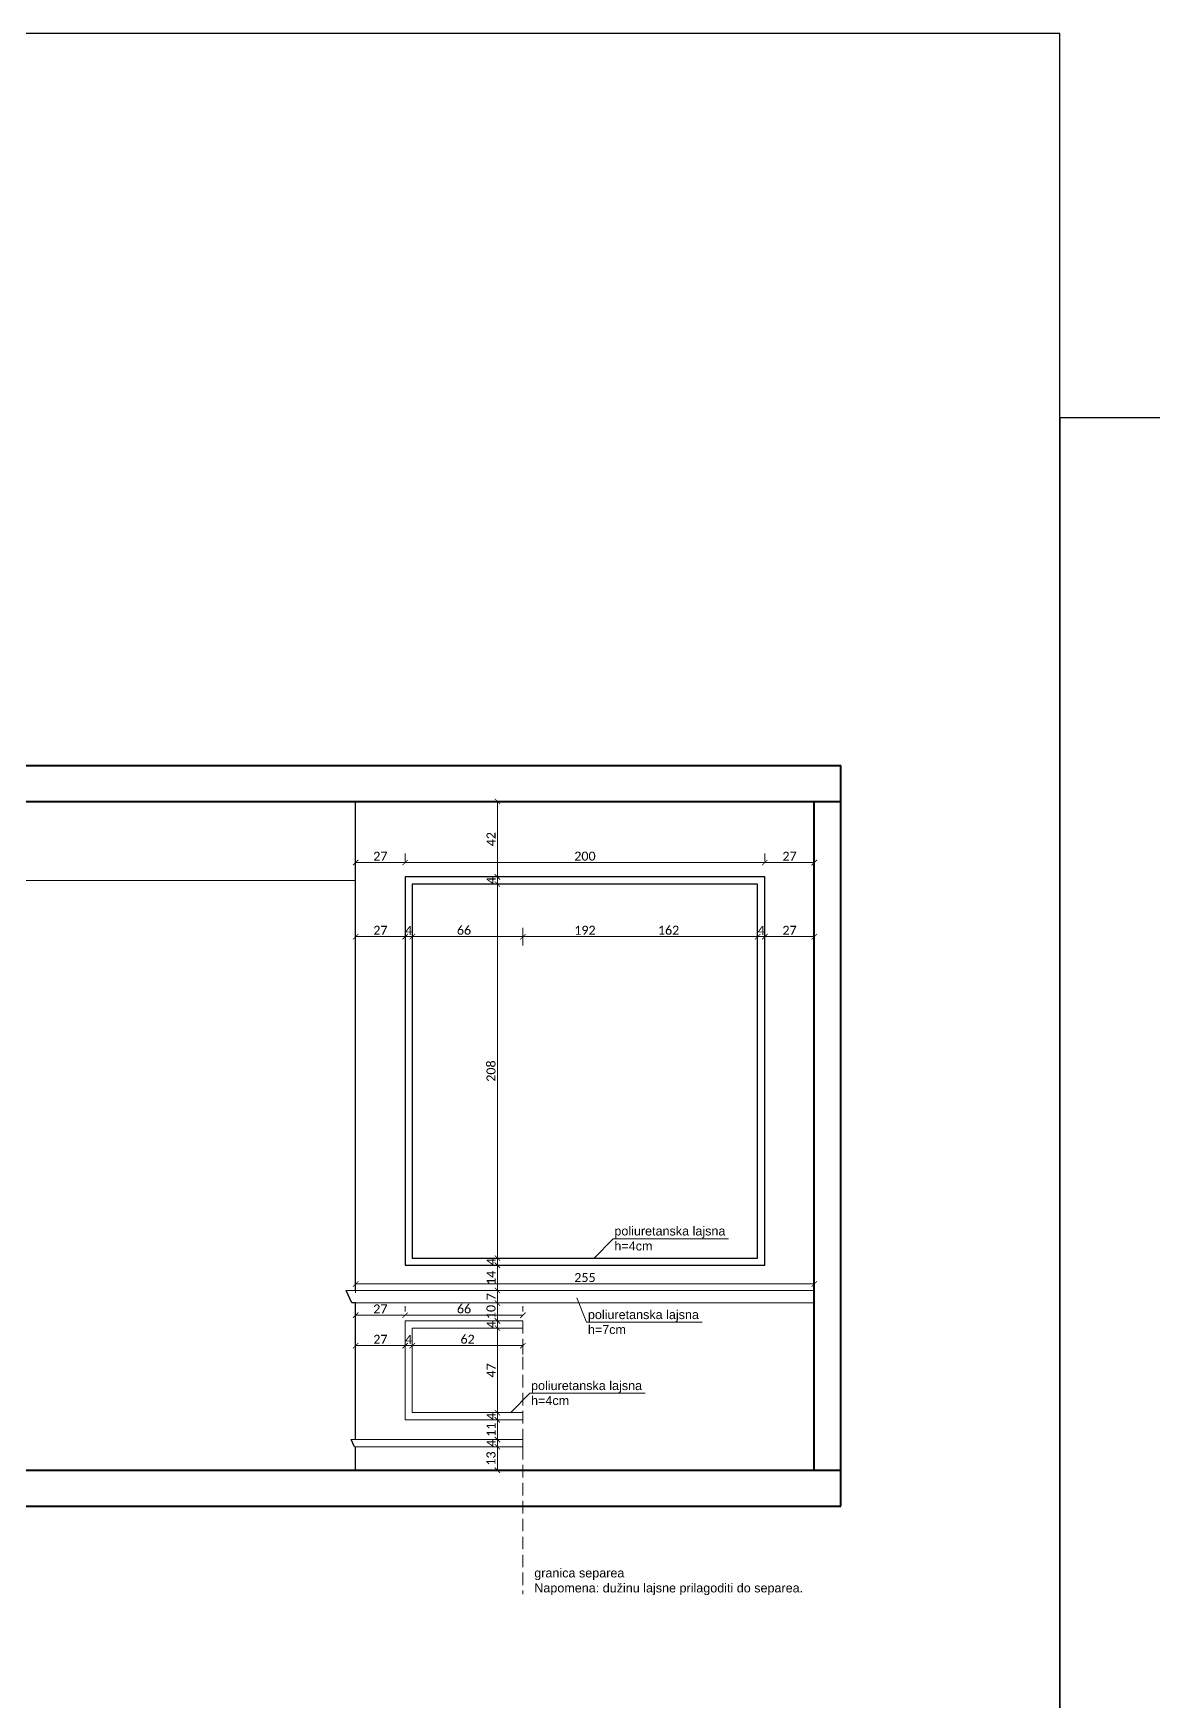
# Model space of a CAD drawing. Header units: centimetres. Extents: x -26724 to 60145, y -23645 to 6771.
# Drawn here: x 6476 to 7098, y 258 to 1186 of the extents above; entities that cross this region are included whole.
import ezdxf

# ---------------------------------------------------------------- set-up
doc = ezdxf.new("R2010")
doc.units = ezdxf.units.CM
doc.linetypes.add('737', pattern=[10, 7, -3])
for name, color, linetype, lineweight in [('2.IZGLED', 7, 'Continuous', 13), ('4.KOTE', 88, 'Continuous', 15), ('zid', 7, 'Continuous', 40)]:
    doc.layers.add(name, color=color, linetype=linetype, lineweight=lineweight)
doc.layers.add('3.IZGLED 2', color=7, linetype='Continuous', lineweight=9, true_color=0x4a4a4a)
doc.layers.add('IZGLED 2', color=253, linetype='Continuous', lineweight=9, true_color=0x828282)
doc.layers.add('tekst @ 50', color=7, linetype='Continuous')
doc.styles.add('Notes', font='arial.ttf', dxfattribs={"height": 3})
doc.styles.get("Standard").update_dxf_attribs({"font": 'calibri.ttf'})
doc.dimstyles.new('ja 1 30 izgledi zidova', dxfattribs={"dimtxt": 5, "dimasz": 3, "dimexe": 5, "dimexo": 5, "dimgap": 1, "dimtad": 1, "dimdec": 0, "dimtxsty": 'Standard', "dimblk": 'ARCHTICK', "dimcen": 2.5, "dimclrd": 256, "dimclrt": 7, "dimadec": 0, "dimazin": 0, "dimtfac": 1, "dimtdec": 0, "dimtix": 1, "dimtmove": 1, "dimatfit": 3, "dimldrblk": 'ARCHTICK', "dimfxl": 5, "dimfxlon": 1, "dimlwd": 0, "dimlwe": 9, "dimarcsym": 0})

# ---------------------------------------------------------------- blocks, each defined once
blk = doc.blocks.new('_ArchTick')
at = {"color": 0, "linetype": 'ByBlock', "const_width": 0.15}
blk.add_lwpolyline([(-0.5, -0.5), (0.5, 0.5)], dxfattribs=at)
blk = doc.blocks.new('*D1181')
at = {"layer": '4.KOTE', "color": 0, "lineweight": 9, "transparency": 16777216}
for p, q in [((6731.63, 399.29), (6739.08, 399.29)), ((6731.64, 386.29), (6739.08, 386.29))]:
    blk.add_line(p, q, dxfattribs=at)
at = {"layer": '4.KOTE', "lineweight": 0, "transparency": 16777216}
blk.add_line((6734.08, 386.29), (6734.08, 399.29), dxfattribs=at)
at = {"layer": 'Defpoints', "color": 0, "transparency": 16777216}
for p in [(6724.02, 399.29, -13.46), (6734.08, 399.29), (6724.02, 386.29, -13.5)]:
    blk.add_point(p, dxfattribs=at)
at = {"layer": '4.KOTE', "lineweight": 0, "transparency": 16777216, "xscale": 3, "yscale": 3, "zscale": 3}
for p, rotation in [((6734.08, 399.29), 90), ((6734.08, 386.29), 270)]:
    blk.add_blockref('_ArchTick', p, dxfattribs=dict(at, rotation=rotation))
at = {"layer": '4.KOTE', "color": 7, "transparency": 16777216, "insert": (6730.52, 392.79), "char_height": 5, "attachment_point": 5, "rotation": 90}
blk.add_mtext('13', dxfattribs=at)
blk = doc.blocks.new('*D1182')
at = {"layer": '4.KOTE', "color": 0, "lineweight": 9, "transparency": 16777216}
for p, q in [((6734.88, 403.29), (6729.08, 403.29)), ((6731.63, 399.29), (6739.08, 399.29))]:
    blk.add_line(p, q, dxfattribs=at)
at = {"layer": '4.KOTE', "lineweight": 0, "transparency": 16777216}
for p, q in [((6734.08, 403.29), (6734.08, 406.29)), ((6734.08, 399.29), (6734.08, 403.29)), ((6734.08, 399.29), (6734.08, 396.29))]:
    blk.add_line(p, q, dxfattribs=at)
at = {"layer": 'Defpoints', "color": 0, "transparency": 16777216}
for p in [(6724.02, 399.29, -13.46), (6734.08, 403.29), (6748.26, 403.29, -26.96)]:
    blk.add_point(p, dxfattribs=at)
at = {"layer": '4.KOTE', "lineweight": 0, "transparency": 16777216, "xscale": 3, "yscale": 3, "zscale": 3}
for p, rotation in [((6734.08, 403.29), 270), ((6734.08, 399.29), 90)]:
    blk.add_blockref('_ArchTick', p, dxfattribs=dict(at, rotation=rotation))
at = {"layer": '4.KOTE', "color": 7, "transparency": 16777216, "insert": (6730.57, 401.29), "char_height": 5, "attachment_point": 5, "rotation": 90}
blk.add_mtext('4', dxfattribs=at)
blk = doc.blocks.new('*D1183')
at = {"layer": '4.KOTE', "color": 0, "lineweight": 9, "transparency": 16777216}
for p, q in [((6734.87, 414.29), (6729.08, 414.29)), ((6734.88, 403.29), (6729.08, 403.29))]:
    blk.add_line(p, q, dxfattribs=at)
at = {"layer": '4.KOTE', "lineweight": 0, "transparency": 16777216}
blk.add_line((6734.08, 403.29), (6734.08, 414.29), dxfattribs=at)
at = {"layer": 'Defpoints', "color": 0, "transparency": 16777216}
for p in [(6734.08, 414.29), (6748.26, 414.29, -27), (6748.26, 403.29, -26.96)]:
    blk.add_point(p, dxfattribs=at)
at = {"layer": '4.KOTE', "lineweight": 0, "transparency": 16777216, "xscale": 3, "yscale": 3, "zscale": 3}
for p, rotation in [((6734.08, 414.29), 90), ((6734.08, 403.29), 270)]:
    blk.add_blockref('_ArchTick', p, dxfattribs=dict(at, rotation=rotation))
at = {"layer": '4.KOTE', "color": 7, "transparency": 16777216, "insert": (6730.58, 408.79), "char_height": 5, "attachment_point": 5, "rotation": 90}
blk.add_mtext('11', dxfattribs=at)
blk = doc.blocks.new('*D1184')
at = {"layer": '4.KOTE', "color": 0, "lineweight": 9, "transparency": 16777216}
for p, q in [((6734.87, 418.29), (6729.08, 418.29)), ((6734.87, 414.29), (6729.08, 414.29))]:
    blk.add_line(p, q, dxfattribs=at)
at = {"layer": '4.KOTE', "lineweight": 0, "transparency": 16777216}
for p, q in [((6734.08, 418.29), (6734.08, 421.29)), ((6734.08, 414.29), (6734.08, 418.29)), ((6734.08, 414.29), (6734.08, 411.29))]:
    blk.add_line(p, q, dxfattribs=at)
at = {"layer": 'Defpoints', "color": 0, "transparency": 16777216}
for p in [(6734.08, 418.29), (6748.26, 418.29, -27), (6748.26, 414.29, -27)]:
    blk.add_point(p, dxfattribs=at)
at = {"layer": '4.KOTE', "lineweight": 0, "transparency": 16777216, "xscale": 3, "yscale": 3, "zscale": 3}
for p, rotation in [((6734.08, 418.29), 270), ((6734.08, 414.29), 90)]:
    blk.add_blockref('_ArchTick', p, dxfattribs=dict(at, rotation=rotation))
at = {"layer": '4.KOTE', "color": 7, "transparency": 16777216, "insert": (6730.57, 416.29), "char_height": 5, "attachment_point": 5, "rotation": 90}
blk.add_mtext('4', dxfattribs=at)
blk = doc.blocks.new('*D1185')
at = {"layer": '4.KOTE', "color": 0, "lineweight": 9, "transparency": 16777216}
for p, q in [((6733.19, 465.29), (6729.08, 465.29)), ((6734.87, 418.29), (6729.08, 418.29))]:
    blk.add_line(p, q, dxfattribs=at)
at = {"layer": '4.KOTE', "lineweight": 0, "transparency": 16777216}
blk.add_line((6734.08, 418.29), (6734.08, 465.29), dxfattribs=at)
at = {"layer": 'Defpoints', "color": 0, "transparency": 16777216}
for p in [(6734.08, 465.29), (6741.25, 465.29, -27), (6748.26, 418.29, -27)]:
    blk.add_point(p, dxfattribs=at)
at = {"layer": '4.KOTE', "lineweight": 0, "transparency": 16777216, "xscale": 3, "yscale": 3, "zscale": 3}
for p, rotation in [((6734.08, 465.29), 90), ((6734.08, 418.29), 270)]:
    blk.add_blockref('_ArchTick', p, dxfattribs=dict(at, rotation=rotation))
at = {"layer": '4.KOTE', "color": 7, "transparency": 16777216, "insert": (6730.57, 441.79), "char_height": 5, "attachment_point": 5, "rotation": 90}
blk.add_mtext('47', dxfattribs=at)
blk = doc.blocks.new('*D1186')
at = {"layer": '4.KOTE', "color": 0, "lineweight": 9, "transparency": 16777216}
for p, q in [((6733.31, 469.29), (6729.08, 469.29)), ((6733.19, 465.29), (6729.08, 465.29))]:
    blk.add_line(p, q, dxfattribs=at)
at = {"layer": '4.KOTE', "lineweight": 0, "transparency": 16777216}
for p, q in [((6734.08, 469.29), (6734.08, 472.29)), ((6734.08, 465.29), (6734.08, 469.29)), ((6734.08, 465.29), (6734.08, 462.29))]:
    blk.add_line(p, q, dxfattribs=at)
at = {"layer": 'Defpoints', "color": 0, "transparency": 16777216}
for p in [(6734.08, 469.29), (6741.25, 465.29, -27), (6741.66, 469.29, -27)]:
    blk.add_point(p, dxfattribs=at)
at = {"layer": '4.KOTE', "lineweight": 0, "transparency": 16777216, "xscale": 3, "yscale": 3, "zscale": 3}
for p, rotation in [((6734.08, 469.29), 270), ((6734.08, 465.29), 90)]:
    blk.add_blockref('_ArchTick', p, dxfattribs=dict(at, rotation=rotation))
at = {"layer": '4.KOTE', "color": 7, "transparency": 16777216, "insert": (6730.57, 467.29), "char_height": 5, "attachment_point": 5, "rotation": 90}
blk.add_mtext('4', dxfattribs=at)
blk = doc.blocks.new('*D1187')
at = {"layer": '4.KOTE', "color": 0, "lineweight": 9, "transparency": 16777216}
for p, q in [((6738.75, 479.29), (6729.08, 479.29)), ((6733.31, 469.29), (6729.08, 469.29))]:
    blk.add_line(p, q, dxfattribs=at)
at = {"layer": '4.KOTE', "lineweight": 0, "transparency": 16777216}
blk.add_line((6734.08, 469.29), (6734.08, 479.29), dxfattribs=at)
at = {"layer": 'Defpoints', "color": 0, "transparency": 16777216}
for p in [(6734.08, 479.29), (6744.53, 479.29, -4.08), (6741.66, 469.29, -27)]:
    blk.add_point(p, dxfattribs=at)
at = {"layer": '4.KOTE', "lineweight": 0, "transparency": 16777216, "xscale": 3, "yscale": 3, "zscale": 3}
for p, rotation in [((6734.08, 479.29), 90), ((6734.08, 469.29), 270)]:
    blk.add_blockref('_ArchTick', p, dxfattribs=dict(at, rotation=rotation))
at = {"layer": '4.KOTE', "color": 7, "transparency": 16777216, "insert": (6730.52, 474.29), "char_height": 5, "attachment_point": 5, "rotation": 90}
blk.add_mtext('10', dxfattribs=at)
blk = doc.blocks.new('*D1188')
at = {"layer": '4.KOTE', "color": 0, "lineweight": 9, "transparency": 16777216}
for p, q in [((6738.75, 486.29), (6729.08, 486.29)), ((6738.75, 479.29), (6729.08, 479.29))]:
    blk.add_line(p, q, dxfattribs=at)
at = {"layer": '4.KOTE', "lineweight": 0, "transparency": 16777216}
blk.add_line((6734.08, 479.29), (6734.08, 486.29), dxfattribs=at)
at = {"layer": 'Defpoints', "color": 0, "transparency": 16777216}
for p in [(6734.08, 486.29), (6744.53, 486.29, -4.08), (6744.53, 479.29, -4.08)]:
    blk.add_point(p, dxfattribs=at)
at = {"layer": '4.KOTE', "lineweight": 0, "transparency": 16777216, "xscale": 3, "yscale": 3, "zscale": 3}
for p, rotation in [((6734.08, 486.29), 90), ((6734.08, 479.29), 270)]:
    blk.add_blockref('_ArchTick', p, dxfattribs=dict(at, rotation=rotation))
at = {"layer": '4.KOTE', "color": 7, "transparency": 16777216, "insert": (6730.57, 482.79), "char_height": 5, "attachment_point": 5, "rotation": 90}
blk.add_mtext('7', dxfattribs=at)
blk = doc.blocks.new('*D1189')
at = {"layer": '4.KOTE', "color": 0, "lineweight": 9, "transparency": 16777216}
for p, q in [((6734.61, 500.29), (6729.08, 500.29)), ((6738.75, 486.29), (6729.08, 486.29))]:
    blk.add_line(p, q, dxfattribs=at)
at = {"layer": '4.KOTE', "lineweight": 0, "transparency": 16777216}
blk.add_line((6734.08, 486.29), (6734.08, 500.29), dxfattribs=at)
at = {"layer": 'Defpoints', "color": 0, "transparency": 16777216}
for p in [(6734.08, 500.29), (6747, 500.29, -27), (6744.53, 486.29, -4.08)]:
    blk.add_point(p, dxfattribs=at)
at = {"layer": '4.KOTE', "lineweight": 0, "transparency": 16777216, "xscale": 3, "yscale": 3, "zscale": 3}
for p, rotation in [((6734.08, 500.29), 90), ((6734.08, 486.29), 270)]:
    blk.add_blockref('_ArchTick', p, dxfattribs=dict(at, rotation=rotation))
at = {"layer": '4.KOTE', "color": 7, "transparency": 16777216, "insert": (6730.57, 493.29), "char_height": 5, "attachment_point": 5, "rotation": 90}
blk.add_mtext('14', dxfattribs=at)
blk = doc.blocks.new('*D1190')
at = {"layer": '4.KOTE', "color": 0, "lineweight": 9, "transparency": 16777216}
for p, q in [((6734.79, 504.29), (6729.08, 504.29)), ((6734.61, 500.29), (6729.08, 500.29))]:
    blk.add_line(p, q, dxfattribs=at)
at = {"layer": '4.KOTE', "lineweight": 0, "transparency": 16777216}
for p, q in [((6734.08, 504.29), (6734.08, 507.29)), ((6734.08, 500.29), (6734.08, 504.29)), ((6734.08, 500.29), (6734.08, 497.29))]:
    blk.add_line(p, q, dxfattribs=at)
at = {"layer": 'Defpoints', "color": 0, "transparency": 16777216}
for p in [(6734.08, 504.29), (6747.82, 504.29, -27), (6747, 500.29, -27)]:
    blk.add_point(p, dxfattribs=at)
at = {"layer": '4.KOTE', "lineweight": 0, "transparency": 16777216, "xscale": 3, "yscale": 3, "zscale": 3}
for p, rotation in [((6734.08, 504.29), 270), ((6734.08, 500.29), 90)]:
    blk.add_blockref('_ArchTick', p, dxfattribs=dict(at, rotation=rotation))
at = {"layer": '4.KOTE', "color": 7, "transparency": 16777216, "insert": (6730.57, 502.29), "char_height": 5, "attachment_point": 5, "rotation": 90}
blk.add_mtext('4', dxfattribs=at)
blk = doc.blocks.new('*D1191')
at = {"layer": '4.KOTE', "color": 0, "lineweight": 9, "transparency": 16777216}
for p, q in [((6732.56, 712.29), (6729.08, 712.29)), ((6734.79, 504.29), (6729.08, 504.29))]:
    blk.add_line(p, q, dxfattribs=at)
at = {"layer": '4.KOTE', "lineweight": 0, "transparency": 16777216}
blk.add_line((6734.08, 504.29), (6734.08, 712.29), dxfattribs=at)
at = {"layer": 'Defpoints', "color": 0, "transparency": 16777216}
for p in [(6734.08, 712.29), (6739.09, 712.29, -27), (6747.82, 504.29, -27)]:
    blk.add_point(p, dxfattribs=at)
at = {"layer": '4.KOTE', "lineweight": 0, "transparency": 16777216, "xscale": 3, "yscale": 3, "zscale": 3}
for p, rotation in [((6734.08, 712.29), 90), ((6734.08, 504.29), 270)]:
    blk.add_blockref('_ArchTick', p, dxfattribs=dict(at, rotation=rotation))
at = {"layer": '4.KOTE', "color": 7, "transparency": 16777216, "insert": (6730.52, 608.29), "char_height": 5, "attachment_point": 5, "rotation": 90}
blk.add_mtext('208', dxfattribs=at)
blk = doc.blocks.new('*D1192')
at = {"layer": '4.KOTE', "color": 0, "lineweight": 9, "transparency": 16777216}
for p, q in [((6733.28, 716.29), (6729.08, 716.29)), ((6732.56, 712.29), (6729.08, 712.29))]:
    blk.add_line(p, q, dxfattribs=at)
at = {"layer": '4.KOTE', "lineweight": 0, "transparency": 16777216}
for p, q in [((6734.08, 716.29), (6734.08, 719.29)), ((6734.08, 712.29), (6734.08, 716.29)), ((6734.08, 712.29), (6734.08, 709.29))]:
    blk.add_line(p, q, dxfattribs=at)
at = {"layer": 'Defpoints', "color": 0, "transparency": 16777216}
for p in [(6734.08, 716.29), (6741.57, 716.29, -27), (6739.09, 712.29, -27)]:
    blk.add_point(p, dxfattribs=at)
at = {"layer": '4.KOTE', "lineweight": 0, "transparency": 16777216, "xscale": 3, "yscale": 3, "zscale": 3}
for p, rotation in [((6734.08, 716.29), 270), ((6734.08, 712.29), 90)]:
    blk.add_blockref('_ArchTick', p, dxfattribs=dict(at, rotation=rotation))
at = {"layer": '4.KOTE', "color": 7, "transparency": 16777216, "insert": (6730.57, 714.29), "char_height": 5, "attachment_point": 5, "rotation": 90}
blk.add_mtext('4', dxfattribs=at)
blk = doc.blocks.new('*D1193')
at = {"layer": '4.KOTE', "color": 0, "lineweight": 9, "transparency": 16777216}
for p, q in [((6736.1, 758.29), (6729.08, 758.29)), ((6733.28, 716.29), (6729.08, 716.29))]:
    blk.add_line(p, q, dxfattribs=at)
at = {"layer": '4.KOTE', "lineweight": 0, "transparency": 16777216}
blk.add_line((6734.08, 716.29), (6734.08, 758.29), dxfattribs=at)
at = {"layer": 'Defpoints', "color": 0, "transparency": 16777216}
for p in [(6734.08, 758.29), (6742.39, 758.29, -13.5), (6741.57, 716.29, -27)]:
    blk.add_point(p, dxfattribs=at)
at = {"layer": '4.KOTE', "lineweight": 0, "transparency": 16777216, "xscale": 3, "yscale": 3, "zscale": 3}
for p, rotation in [((6734.08, 758.29), 90), ((6734.08, 716.29), 270)]:
    blk.add_blockref('_ArchTick', p, dxfattribs=dict(at, rotation=rotation))
at = {"layer": '4.KOTE', "color": 7, "transparency": 16777216, "insert": (6730.55, 737.29), "char_height": 5, "attachment_point": 5, "rotation": 90}
blk.add_mtext('42', dxfattribs=at)
blk = doc.blocks.new('*D1194')
at = {"layer": '4.KOTE', "color": 0, "lineweight": 9, "transparency": 16777216}
for p, q in [((6655.26, 688.06), (6655.26, 678.06)), ((6682.76, 685.33), (6682.76, 678.06))]:
    blk.add_line(p, q, dxfattribs=at)
at = {"layer": '4.KOTE', "lineweight": 0, "transparency": 16777216}
blk.add_line((6655.26, 683.06), (6682.76, 683.06), dxfattribs=at)
at = {"layer": 'Defpoints', "color": 0, "transparency": 16777216}
for p in [(6655.26, 714.29), (6682.76, 706.61, -27), (6682.76, 683.06)]:
    blk.add_point(p, dxfattribs=at)
at = {"layer": '4.KOTE', "lineweight": 0, "transparency": 16777216, "xscale": 3, "yscale": 3, "zscale": 3, "rotation": 180}
blk.add_blockref('_ArchTick', (6655.26, 683.06), dxfattribs=at)
at = {"layer": '4.KOTE', "lineweight": 0, "transparency": 16777216, "xscale": 3, "yscale": 3, "zscale": 3}
blk.add_blockref('_ArchTick', (6682.76, 683.06), dxfattribs=at)
at = {"layer": '4.KOTE', "color": 7, "transparency": 16777216, "insert": (6669.01, 686.6), "char_height": 5, "attachment_point": 5}
blk.add_mtext('27', dxfattribs=at)
blk = doc.blocks.new('*D1195')
at = {"layer": '4.KOTE', "lineweight": 0, "transparency": 16777216}
for p, q in [((6682.76, 683.06), (6679.76, 683.06)), ((6682.76, 683.06), (6686.76, 683.06)), ((6686.76, 683.06), (6689.76, 683.06))]:
    blk.add_line(p, q, dxfattribs=at)
at = {"layer": '4.KOTE', "color": 0, "lineweight": 9, "transparency": 16777216}
for p, q in [((6682.76, 685.33), (6682.76, 678.06)), ((6686.76, 685.91), (6686.76, 678.06))]:
    blk.add_line(p, q, dxfattribs=at)
at = {"layer": 'Defpoints', "color": 0, "transparency": 16777216}
for p in [(6682.76, 706.61, -27), (6686.76, 712.29, -27), (6686.76, 683.06)]:
    blk.add_point(p, dxfattribs=at)
at = {"layer": '4.KOTE', "lineweight": 0, "transparency": 16777216, "xscale": 3, "yscale": 3, "zscale": 3}
blk.add_blockref('_ArchTick', (6682.76, 683.06), dxfattribs=at)
at = {"layer": '4.KOTE', "lineweight": 0, "transparency": 16777216, "xscale": 3, "yscale": 3, "zscale": 3, "rotation": 180}
blk.add_blockref('_ArchTick', (6686.76, 683.06), dxfattribs=at)
at = {"layer": '4.KOTE', "color": 7, "transparency": 16777216, "insert": (6684.76, 686.57), "char_height": 5, "attachment_point": 5}
blk.add_mtext('4', dxfattribs=at)
blk = doc.blocks.new('*D1196')
at = {"layer": '4.KOTE', "color": 0, "lineweight": 9, "transparency": 16777216}
for p, q in [((6686.76, 685.91), (6686.76, 678.06)), ((6878.76, 685.91), (6878.76, 678.06))]:
    blk.add_line(p, q, dxfattribs=at)
at = {"layer": '4.KOTE', "lineweight": 0, "transparency": 16777216}
blk.add_line((6686.76, 683.06), (6878.76, 683.06), dxfattribs=at)
at = {"layer": 'Defpoints', "color": 0, "transparency": 16777216}
for p in [(6686.76, 712.29, -27), (6878.76, 712.29, -27), (6878.76, 683.06)]:
    blk.add_point(p, dxfattribs=at)
at = {"layer": '4.KOTE', "lineweight": 0, "transparency": 16777216, "xscale": 3, "yscale": 3, "zscale": 3, "rotation": 180}
blk.add_blockref('_ArchTick', (6686.76, 683.06), dxfattribs=at)
at = {"layer": '4.KOTE', "lineweight": 0, "transparency": 16777216, "xscale": 3, "yscale": 3, "zscale": 3}
blk.add_blockref('_ArchTick', (6878.76, 683.06), dxfattribs=at)
at = {"layer": '4.KOTE', "color": 7, "transparency": 16777216, "insert": (6782.76, 686.62), "char_height": 5, "attachment_point": 5}
blk.add_mtext('192', dxfattribs=at)
blk = doc.blocks.new('*D1197')
at = {"layer": '4.KOTE', "lineweight": 0, "transparency": 16777216}
for p, q in [((6878.76, 683.06), (6875.76, 683.06)), ((6878.76, 683.06), (6882.76, 683.06)), ((6882.76, 683.06), (6885.76, 683.06))]:
    blk.add_line(p, q, dxfattribs=at)
at = {"layer": '4.KOTE', "color": 0, "lineweight": 9, "transparency": 16777216}
for p, q in [((6878.76, 685.91), (6878.76, 678.06)), ((6882.76, 686.23), (6882.76, 678.06))]:
    blk.add_line(p, q, dxfattribs=at)
at = {"layer": 'Defpoints', "color": 0, "transparency": 16777216}
for p in [(6882.76, 716.29, -27), (6878.76, 712.29, -27), (6882.76, 683.06)]:
    blk.add_point(p, dxfattribs=at)
at = {"layer": '4.KOTE', "lineweight": 0, "transparency": 16777216, "xscale": 3, "yscale": 3, "zscale": 3}
blk.add_blockref('_ArchTick', (6878.76, 683.06), dxfattribs=at)
at = {"layer": '4.KOTE', "lineweight": 0, "transparency": 16777216, "xscale": 3, "yscale": 3, "zscale": 3, "rotation": 180}
blk.add_blockref('_ArchTick', (6882.76, 683.06), dxfattribs=at)
at = {"layer": '4.KOTE', "color": 7, "transparency": 16777216, "insert": (6880.76, 686.57), "char_height": 5, "attachment_point": 5}
blk.add_mtext('4', dxfattribs=at)
blk = doc.blocks.new('*D1198')
at = {"layer": '4.KOTE', "color": 0, "lineweight": 9, "transparency": 16777216}
for p, q in [((6910.26, 687.44), (6910.26, 678.06)), ((6882.76, 686.23), (6882.76, 678.06))]:
    blk.add_line(p, q, dxfattribs=at)
at = {"layer": '4.KOTE', "lineweight": 0, "transparency": 16777216}
blk.add_line((6882.76, 683.06), (6910.26, 683.06), dxfattribs=at)
at = {"layer": 'Defpoints', "color": 0, "transparency": 16777216}
for p in [(6882.76, 716.29, -27), (6910.26, 714.46, 13.5), (6910.26, 683.06)]:
    blk.add_point(p, dxfattribs=at)
at = {"layer": '4.KOTE', "lineweight": 0, "transparency": 16777216, "xscale": 3, "yscale": 3, "zscale": 3, "rotation": 180}
blk.add_blockref('_ArchTick', (6882.76, 683.06), dxfattribs=at)
at = {"layer": '4.KOTE', "lineweight": 0, "transparency": 16777216, "xscale": 3, "yscale": 3, "zscale": 3}
blk.add_blockref('_ArchTick', (6910.26, 683.06), dxfattribs=at)
at = {"layer": '4.KOTE', "color": 7, "transparency": 16777216, "insert": (6896.51, 686.6), "char_height": 5, "attachment_point": 5}
blk.add_mtext('27', dxfattribs=at)
blk = doc.blocks.new('*D1199')
at = {"layer": '4.KOTE', "color": 0, "lineweight": 9, "transparency": 16777216}
for p, q in [((6748.26, 678.14), (6748.26, 688.06)), ((6910.26, 687.44), (6910.26, 678.06))]:
    blk.add_line(p, q, dxfattribs=at)
at = {"layer": '4.KOTE', "lineweight": 0, "transparency": 16777216}
blk.add_line((6910.26, 683.06), (6748.26, 683.06), dxfattribs=at)
at = {"layer": 'Defpoints', "color": 0, "transparency": 16777216}
for p in [(6910.26, 714.46, 13.5), (6748.26, 683.06), (6748.26, 469.29, -27)]:
    blk.add_point(p, dxfattribs=at)
at = {"layer": '4.KOTE', "lineweight": 0, "transparency": 16777216, "xscale": 3, "yscale": 3, "zscale": 3, "rotation": 180}
blk.add_blockref('_ArchTick', (6748.26, 683.06), dxfattribs=at)
at = {"layer": '4.KOTE', "lineweight": 0, "transparency": 16777216, "xscale": 3, "yscale": 3, "zscale": 3}
blk.add_blockref('_ArchTick', (6910.26, 683.06), dxfattribs=at)
at = {"layer": '4.KOTE', "color": 7, "transparency": 16777216, "insert": (6829.26, 686.62), "char_height": 5, "attachment_point": 5}
blk.add_mtext('162', dxfattribs=at)
blk = doc.blocks.new('*D1200')
at = {"layer": '4.KOTE', "color": 0, "lineweight": 9, "transparency": 16777216}
for p, q in [((6682.76, 678.14), (6682.76, 688.06)), ((6748.26, 678.14), (6748.26, 688.06))]:
    blk.add_line(p, q, dxfattribs=at)
at = {"layer": '4.KOTE', "lineweight": 0, "transparency": 16777216}
blk.add_line((6748.26, 683.06), (6682.76, 683.06), dxfattribs=at)
at = {"layer": 'Defpoints', "color": 0, "transparency": 16777216}
for p in [(6682.76, 683.06), (6682.76, 469.29, -27), (6748.26, 469.29, -27)]:
    blk.add_point(p, dxfattribs=at)
at = {"layer": '4.KOTE', "lineweight": 0, "transparency": 16777216, "xscale": 3, "yscale": 3, "zscale": 3, "rotation": 180}
blk.add_blockref('_ArchTick', (6682.76, 683.06), dxfattribs=at)
at = {"layer": '4.KOTE', "lineweight": 0, "transparency": 16777216, "xscale": 3, "yscale": 3, "zscale": 3}
blk.add_blockref('_ArchTick', (6748.26, 683.06), dxfattribs=at)
at = {"layer": '4.KOTE', "color": 7, "transparency": 16777216, "insert": (6715.51, 686.62), "char_height": 5, "attachment_point": 5}
blk.add_mtext('66', dxfattribs=at)
blk = doc.blocks.new('*D1201')
at = {"layer": '4.KOTE', "lineweight": 0, "transparency": 16777216}
blk.add_line((6748.26, 455.56), (6686.76, 455.56), dxfattribs=at)
at = {"layer": '4.KOTE', "color": 0, "lineweight": 9, "transparency": 16777216}
for p, q in [((6686.76, 455.35), (6686.76, 450.56)), ((6748.26, 456.26), (6748.26, 450.56))]:
    blk.add_line(p, q, dxfattribs=at)
at = {"layer": 'Defpoints', "color": 0, "transparency": 16777216}
for p in [(6686.76, 465.29, -27), (6748.26, 469.29, -27), (6686.76, 455.56)]:
    blk.add_point(p, dxfattribs=at)
at = {"layer": '4.KOTE', "lineweight": 0, "transparency": 16777216, "xscale": 3, "yscale": 3, "zscale": 3, "rotation": 180}
blk.add_blockref('_ArchTick', (6686.76, 455.56), dxfattribs=at)
at = {"layer": '4.KOTE', "lineweight": 0, "transparency": 16777216, "xscale": 3, "yscale": 3, "zscale": 3}
blk.add_blockref('_ArchTick', (6748.26, 455.56), dxfattribs=at)
at = {"layer": '4.KOTE', "color": 7, "transparency": 16777216, "insert": (6717.51, 459.12), "char_height": 5, "attachment_point": 5}
blk.add_mtext('62', dxfattribs=at)
blk = doc.blocks.new('*D1202')
at = {"layer": '4.KOTE', "lineweight": 0, "transparency": 16777216}
for p, q in [((6682.76, 455.56), (6679.76, 455.56)), ((6686.76, 455.56), (6682.76, 455.56)), ((6686.76, 455.56), (6689.76, 455.56))]:
    blk.add_line(p, q, dxfattribs=at)
at = {"layer": '4.KOTE', "color": 0, "lineweight": 9, "transparency": 16777216}
for p, q in [((6682.76, 455.68), (6682.76, 450.56)), ((6686.76, 455.35), (6686.76, 450.56))]:
    blk.add_line(p, q, dxfattribs=at)
at = {"layer": 'Defpoints', "color": 0, "transparency": 16777216}
for p in [(6682.76, 466.64, -27), (6686.76, 465.29, -27), (6682.76, 455.56)]:
    blk.add_point(p, dxfattribs=at)
at = {"layer": '4.KOTE', "lineweight": 0, "transparency": 16777216, "xscale": 3, "yscale": 3, "zscale": 3}
blk.add_blockref('_ArchTick', (6682.76, 455.56), dxfattribs=at)
at = {"layer": '4.KOTE', "lineweight": 0, "transparency": 16777216, "xscale": 3, "yscale": 3, "zscale": 3, "rotation": 180}
blk.add_blockref('_ArchTick', (6686.76, 455.56), dxfattribs=at)
at = {"layer": '4.KOTE', "color": 7, "transparency": 16777216, "insert": (6684.76, 459.07), "char_height": 5, "attachment_point": 5}
blk.add_mtext('4', dxfattribs=at)
blk = doc.blocks.new('*D1203')
at = {"layer": '4.KOTE', "color": 0, "lineweight": 9, "transparency": 16777216}
for p, q in [((6655.26, 457.67), (6655.26, 450.56)), ((6682.76, 455.68), (6682.76, 450.56))]:
    blk.add_line(p, q, dxfattribs=at)
at = {"layer": '4.KOTE', "lineweight": 0, "transparency": 16777216}
blk.add_line((6682.76, 455.56), (6655.26, 455.56), dxfattribs=at)
at = {"layer": 'Defpoints', "color": 0, "transparency": 16777216}
for p in [(6682.76, 466.64, -27), (6655.26, 462.67), (6655.26, 455.56)]:
    blk.add_point(p, dxfattribs=at)
at = {"layer": '4.KOTE', "lineweight": 0, "transparency": 16777216, "xscale": 3, "yscale": 3, "zscale": 3, "rotation": 180}
blk.add_blockref('_ArchTick', (6655.26, 455.56), dxfattribs=at)
at = {"layer": '4.KOTE', "lineweight": 0, "transparency": 16777216, "xscale": 3, "yscale": 3, "zscale": 3}
blk.add_blockref('_ArchTick', (6682.76, 455.56), dxfattribs=at)
at = {"layer": '4.KOTE', "color": 7, "transparency": 16777216, "insert": (6669.01, 459.1), "char_height": 5, "attachment_point": 5}
blk.add_mtext('27', dxfattribs=at)
blk = doc.blocks.new('*D1204')
at = {"layer": '4.KOTE', "color": 0, "lineweight": 9, "transparency": 16777216}
for p, q in [((6682.76, 474.58), (6682.76, 477.48)), ((6748.26, 474.58), (6748.26, 477.48))]:
    blk.add_line(p, q, dxfattribs=at)
at = {"layer": '4.KOTE', "lineweight": 0, "transparency": 16777216}
blk.add_line((6748.26, 472.48), (6682.76, 472.48), dxfattribs=at)
at = {"layer": 'Defpoints', "color": 0, "transparency": 16777216}
for p in [(6682.76, 472.48), (6682.76, 469.29, -27), (6748.26, 469.29, -27)]:
    blk.add_point(p, dxfattribs=at)
at = {"layer": '4.KOTE', "lineweight": 0, "transparency": 16777216, "xscale": 3, "yscale": 3, "zscale": 3, "rotation": 180}
blk.add_blockref('_ArchTick', (6682.76, 472.48), dxfattribs=at)
at = {"layer": '4.KOTE', "lineweight": 0, "transparency": 16777216, "xscale": 3, "yscale": 3, "zscale": 3}
blk.add_blockref('_ArchTick', (6748.26, 472.48), dxfattribs=at)
at = {"layer": '4.KOTE', "color": 7, "transparency": 16777216, "insert": (6715.51, 476.04), "char_height": 5, "attachment_point": 5}
blk.add_mtext('66', dxfattribs=at)
blk = doc.blocks.new('*D1205')
at = {"layer": '4.KOTE', "color": 0, "lineweight": 9, "transparency": 16777216}
for p, q in [((6655.26, 472.48), (6655.26, 477.48)), ((6682.76, 474.58), (6682.76, 477.48))]:
    blk.add_line(p, q, dxfattribs=at)
at = {"layer": '4.KOTE', "lineweight": 0, "transparency": 16777216}
blk.add_line((6682.76, 472.48), (6655.26, 472.48), dxfattribs=at)
at = {"layer": 'Defpoints', "color": 0, "transparency": 16777216}
for p in [(6655.26, 472.48), (6655.26, 472.48), (6682.76, 469.29, -27)]:
    blk.add_point(p, dxfattribs=at)
at = {"layer": '4.KOTE', "lineweight": 0, "transparency": 16777216, "xscale": 3, "yscale": 3, "zscale": 3, "rotation": 180}
blk.add_blockref('_ArchTick', (6655.26, 472.48), dxfattribs=at)
at = {"layer": '4.KOTE', "lineweight": 0, "transparency": 16777216, "xscale": 3, "yscale": 3, "zscale": 3}
blk.add_blockref('_ArchTick', (6682.76, 472.48), dxfattribs=at)
at = {"layer": '4.KOTE', "color": 7, "transparency": 16777216, "insert": (6669.01, 476.01), "char_height": 5, "attachment_point": 5}
blk.add_mtext('27', dxfattribs=at)
blk = doc.blocks.new('*D1206')
at = {"layer": '4.KOTE', "color": 0, "lineweight": 9, "transparency": 16777216}
for p, q in [((6910.26, 489.99), (6910.26, 494.87)), ((6655.26, 489.87), (6655.26, 484.87))]:
    blk.add_line(p, q, dxfattribs=at)
at = {"layer": '4.KOTE', "lineweight": 0, "transparency": 16777216}
blk.add_line((6910.26, 489.87), (6655.26, 489.87), dxfattribs=at)
at = {"layer": 'Defpoints', "color": 0, "transparency": 16777216}
for p in [(6655.26, 491.15), (6655.26, 489.87), (6910.26, 486.29, -1.96)]:
    blk.add_point(p, dxfattribs=at)
at = {"layer": '4.KOTE', "lineweight": 0, "transparency": 16777216, "xscale": 3, "yscale": 3, "zscale": 3, "rotation": 180}
blk.add_blockref('_ArchTick', (6655.26, 489.87), dxfattribs=at)
at = {"layer": '4.KOTE', "lineweight": 0, "transparency": 16777216, "xscale": 3, "yscale": 3, "zscale": 3}
blk.add_blockref('_ArchTick', (6910.26, 489.87), dxfattribs=at)
at = {"layer": '4.KOTE', "color": 7, "transparency": 16777216, "insert": (6782.76, 493.43), "char_height": 5, "attachment_point": 5}
blk.add_mtext('255', dxfattribs=at)
blk = doc.blocks.new('*D1207')
at = {"layer": '4.KOTE', "color": 0, "lineweight": 9, "transparency": 16777216}
for p, q in [((6682.76, 724.94), (6682.76, 729.28)), ((6882.76, 724.94), (6882.76, 729.28))]:
    blk.add_line(p, q, dxfattribs=at)
at = {"layer": '4.KOTE', "lineweight": 0, "transparency": 16777216}
blk.add_line((6882.76, 724.28), (6682.76, 724.28), dxfattribs=at)
at = {"layer": 'Defpoints', "color": 0, "transparency": 16777216}
for p in [(6682.76, 724.28), (6682.76, 716.29, -27), (6882.76, 716.29, -27)]:
    blk.add_point(p, dxfattribs=at)
at = {"layer": '4.KOTE', "lineweight": 0, "transparency": 16777216, "xscale": 3, "yscale": 3, "zscale": 3, "rotation": 180}
blk.add_blockref('_ArchTick', (6682.76, 724.28), dxfattribs=at)
at = {"layer": '4.KOTE', "lineweight": 0, "transparency": 16777216, "xscale": 3, "yscale": 3, "zscale": 3}
blk.add_blockref('_ArchTick', (6882.76, 724.28), dxfattribs=at)
at = {"layer": '4.KOTE', "color": 7, "transparency": 16777216, "insert": (6782.76, 727.84), "char_height": 5, "attachment_point": 5}
blk.add_mtext('200', dxfattribs=at)
blk = doc.blocks.new('*D1208')
at = {"layer": '4.KOTE', "color": 0, "lineweight": 9, "transparency": 16777216}
for p, q in [((6655.26, 724.28), (6655.26, 719.28)), ((6682.76, 724.94), (6682.76, 729.28))]:
    blk.add_line(p, q, dxfattribs=at)
at = {"layer": '4.KOTE', "lineweight": 0, "transparency": 16777216}
blk.add_line((6682.76, 724.28), (6655.26, 724.28), dxfattribs=at)
at = {"layer": 'Defpoints', "color": 0, "transparency": 16777216}
for p in [(6655.26, 729.03), (6655.26, 724.28), (6682.76, 716.29, -27)]:
    blk.add_point(p, dxfattribs=at)
at = {"layer": '4.KOTE', "lineweight": 0, "transparency": 16777216, "xscale": 3, "yscale": 3, "zscale": 3, "rotation": 180}
blk.add_blockref('_ArchTick', (6655.26, 724.28), dxfattribs=at)
at = {"layer": '4.KOTE', "lineweight": 0, "transparency": 16777216, "xscale": 3, "yscale": 3, "zscale": 3}
blk.add_blockref('_ArchTick', (6682.76, 724.28), dxfattribs=at)
at = {"layer": '4.KOTE', "color": 7, "transparency": 16777216, "insert": (6669.01, 727.81), "char_height": 5, "attachment_point": 5}
blk.add_mtext('27', dxfattribs=at)
blk = doc.blocks.new('*D1209')
at = {"layer": '4.KOTE', "color": 0, "lineweight": 9, "transparency": 16777216}
for p, q in [((6882.76, 724.94), (6882.76, 729.28)), ((6910.26, 722.34), (6910.26, 729.28))]:
    blk.add_line(p, q, dxfattribs=at)
at = {"layer": '4.KOTE', "lineweight": 0, "transparency": 16777216}
blk.add_line((6882.76, 724.28), (6910.26, 724.28), dxfattribs=at)
at = {"layer": 'Defpoints', "color": 0, "transparency": 16777216}
for p in [(6910.26, 724.28), (6882.76, 716.29, -27), (6910.26, 716.29, 13.5)]:
    blk.add_point(p, dxfattribs=at)
at = {"layer": '4.KOTE', "lineweight": 0, "transparency": 16777216, "xscale": 3, "yscale": 3, "zscale": 3, "rotation": 180}
blk.add_blockref('_ArchTick', (6882.76, 724.28), dxfattribs=at)
at = {"layer": '4.KOTE', "lineweight": 0, "transparency": 16777216, "xscale": 3, "yscale": 3, "zscale": 3}
blk.add_blockref('_ArchTick', (6910.26, 724.28), dxfattribs=at)
at = {"layer": '4.KOTE', "color": 7, "transparency": 16777216, "insert": (6896.51, 727.81), "char_height": 5, "attachment_point": 5}
blk.add_mtext('27', dxfattribs=at)

msp = doc.modelspace()

# ---------------------------------------------------------------- linework, layer by layer
for p, q in [((6655.26, 486.29), (6655.26, 758.29)), ((6655.26, 403.29), (6655.26, 479.29)), ((6655.26, 386.29), (6655.26, 399.29))]:
    msp.add_line(p, q)
at = {"color": 165, "true_color": 0x5e67af}
for p, q in [((6653.19, 479.29, -17.81), (6649.96, 486.29, -17.74)), ((6655.26, 479.29, -17.81), (6653.19, 479.29, -17.81)), ((6654.56, 399.29, -13.46), (6652.72, 403.29, -13.42))]:
    msp.add_line(p, q, dxfattribs=at)
at = {"color": 165, "true_color": 0x5e67af, "elevation": -27}
msp.add_lwpolyline([(6682.76, 500.29), (6882.76, 500.29), (6882.76, 716.29), (6682.76, 716.29), (6682.76, 500.29)], dxfattribs=at)
msp.add_lwpolyline([(6686.76, 504.29), (6878.76, 504.29), (6878.76, 712.29), (6686.76, 712.29)], close=True, dxfattribs=at)
at = {"layer": '2.IZGLED', "color": 175, "true_color": 0x4554a5}
for p, q in [((6910.26, 486.29, -1.96), (6649.96, 486.29, -5.29)), ((6652.72, 403.29, -13.46), (6748.26, 403.29, -13.46)), ((6654.56, 399.29, -13.46), (6748.26, 399.29, -13.46)), ((6748.26, 399.29, -26.96), (6748.26, 403.29, -26.96))]:
    msp.add_line(p, q, dxfattribs=at)
at = {"layer": '2.IZGLED', "color": 165, "true_color": 0x5e67af}
msp.add_line((6655.26, 479.29, -5.23), (6910.26, 479.29, -1.96), dxfattribs=at)
at = {"layer": '2.IZGLED', "color": 175, "true_color": 0x4554a5, "elevation": -27}
msp.add_lwpolyline([(6748.26, 465.29), (6748.26, 469.29), (6682.76, 469.29), (6682.76, 414.29), (6748.26, 414.29), (6748.26, 418.29), (6686.76, 418.29), (6686.76, 465.29)], close=True, dxfattribs=at)
at = {"layer": '3.IZGLED 2'}
for p, q in [((6798.39, 515.05, -54), (6787.89, 504.29, -81)), ((6783.68, 468.54), (6778.21, 482.21)), ((6752.06, 429.05, -27), (6741.56, 418.29, -54))]:
    msp.add_line(p, q, dxfattribs=at)
at = {"layer": '3.IZGLED 2', "ltscale": 0.8}
for points, elevation in [([(6798.39, 515.05), (6798.39, 515.05), (6862.63, 515.05)], -54), ([(6752.06, 429.05), (6752.06, 429.05), (6816.3, 429.05)], -27)]:
    msp.add_lwpolyline(points, dxfattribs=dict(at, elevation=elevation))
msp.add_lwpolyline([(6783.68, 468.54), (6783.68, 468.54), (6847.92, 468.54)], dxfattribs=at)
at = {"layer": '4.KOTE', "linetype": '737'}
msp.add_line((6748.26, 469.29, -27), (6748.26, 317.26, -27), dxfattribs=at)
at = {"layer": 'IZGLED 2'}
msp.add_line((6655.26, 714.29), (5455.34, 714.29), dxfattribs=at)
at = {"layer": 'zid'}
for p, q in [((5435.26, 778.29, -13.5), (6924.98, 778.29, -13.5)), ((6924.98, 366.29, 13.5), (6924.98, 778.29, 13.5)), ((5435.26, 758.29, -13.5), (6924.98, 758.29, -13.5)), ((6910.26, 386.29, 13.5), (6910.26, 758.29, 13.5)), ((5435.26, 386.29, -13.5), (6924.98, 386.29, -13.5)), ((5435.26, 386.29, -13.5), (6924.98, 386.29, -13.5)), ((5435.26, 366.29, -13.5), (6924.98, 366.29, -13.5))]:
    msp.add_line(p, q, dxfattribs=at)
at = {"layer": 'zid', "lineweight": 25, "ltscale": 12}
for points in [[(5264.73, -74.48), (7046.73, -74.48), (7046.73, 1185.52), (5264.73, 1185.52)], [(7046.73, 80.73), (8306.73, 80.73), (8306.73, 971.73), (7046.73, 971.73)]]:
    msp.add_lwpolyline(points, close=True, dxfattribs=at)

# ---------------------------------------------------------------- texts
at = {"layer": 'tekst @ 50', "ltscale": 0.8, "char_height": 5, "attachment_point": 1, "style": 'Notes'}
for s, insert in [('poliuretanska lajsna\\Ph=4cm', (6799.12, 521.85, -54)), ('poliuretanska lajsna\\Ph=7cm', (6784.4, 475.34)), ('poliuretanska lajsna\\Ph=4cm', (6752.79, 435.85, -27)), ('granica separea\\PNapomena: du{\\fArial|b0|i0|c238|p34;žinu lajsne prilagoditi do separea. }', (6754.58, 331.64))]:
    msp.add_mtext_dynamic_manual_height_columns(s, width=290.6445, gutter_width=750, heights=[0], dxfattribs=dict(at, insert=insert))

# ---------------------------------------------------------------- dimensions: what is measured, and where the dimension line sits
at = {"layer": '4.KOTE'}
for base, p1, p2, picture, middle in [((6734.08, 758.29), (6741.57, 716.29, -27), (6742.39, 758.29, -13.5), '*D1193', (6730.55, 737.29)), ((6734.08, 716.29), (6739.09, 712.29, -27), (6741.57, 716.29, -27), '*D1192', (6730.57, 714.29)), ((6734.08, 712.29), (6747.82, 504.29, -27), (6739.09, 712.29, -27), '*D1191', (6730.52, 608.29)), ((6734.08, 504.29), (6747, 500.29, -27), (6747.82, 504.29, -27), '*D1190', (6730.57, 502.29)), ((6734.08, 500.29), (6744.53, 486.29, -4.08), (6747, 500.29, -27), '*D1189', (6730.57, 493.29)), ((6734.08, 486.29), (6744.53, 479.29, -4.08), (6744.53, 486.29, -4.08), '*D1188', (6730.57, 482.79)), ((6734.08, 479.29), (6741.66, 469.29, -27), (6744.53, 479.29, -4.08), '*D1187', (6730.52, 474.29)), ((6734.08, 469.29), (6741.25, 465.29, -27), (6741.66, 469.29, -27), '*D1186', (6730.57, 467.29)), ((6734.08, 465.29), (6748.26, 418.29, -27), (6741.25, 465.29, -27), '*D1185', (6730.57, 441.79)), ((6734.08, 418.29), (6748.26, 414.29, -27), (6748.26, 418.29, -27), '*D1184', (6730.57, 416.29)), ((6734.08, 414.29), (6748.26, 403.29, -26.96), (6748.26, 414.29, -27), '*D1183', (6730.58, 408.79)), ((6734.08, 403.29), (6724.02, 399.29, -13.46), (6748.26, 403.29, -26.96), '*D1182', (6730.57, 401.29)), ((6734.08, 399.29), (6724.02, 386.29, -13.5), (6724.02, 399.29, -13.46), '*D1181', (6730.52, 392.79))]:
    dim = msp.add_linear_dim(base=base, p1=p1, p2=p2, angle=90, dimstyle='ja 1 30 izgledi zidova', dxfattribs=at)
    dim.commit()
    dim.dimension.update_dxf_attribs({"geometry": picture, "text_midpoint": middle})
for base, p1, p2, picture, middle in [((6655.25822742, 724.27604056), (6682.75822742, 716.29302981, -27), (6655.25822742, 729.02819435), '*D1208', (6669.00822742, 727.81257902)), ((6682.76, 724.28), (6882.76, 716.29, -27), (6682.76, 716.29, -27), '*D1207', (6782.76, 727.84)), ((6910.25822741, 724.27604056), (6882.75822742, 716.29302981, -27), (6910.25822741, 716.29302981, 13.5), '*D1209', (6896.50822742, 727.81257902)), ((6682.75822742, 683.06280783), (6655.25822742, 714.2930413), (6682.75822742, 706.61417682, -27), '*D1194', (6669.00822742, 686.59934629)), ((6748.26, 683.06), (6910.26, 714.46, 13.5), (6748.26, 469.29, -27), '*D1199', (6829.26, 686.62)), ((6882.76, 683.06), (6878.76, 712.29, -27), (6882.76, 716.29, -27), '*D1197', (6880.76, 686.57)), ((6910.25822741, 683.06280783), (6882.75822742, 716.29302981, -27), (6910.25822741, 714.46464033, 13.5), '*D1198', (6896.50822742, 686.59934629)), ((6686.76, 683.06), (6682.76, 706.61, -27), (6686.76, 712.29, -27), '*D1195', (6684.76, 686.57)), ((6878.76, 683.06), (6686.76, 712.29, -27), (6878.76, 712.29, -27), '*D1196', (6782.76, 686.62)), ((6682.75823, 683.06281), (6748.25824, 469.29303, -27), (6682.75823, 469.29303, -27), '*D1200', (6715.50823, 686.62242)), ((6655.26, 489.87), (6910.26, 486.29, -1.96), (6655.26, 491.15), '*D1206', (6782.76, 493.43)), ((6655.25822742, 472.47636523), (6682.75822742, 469.29302981, -27), (6655.25822742, 472.47636523), '*D1205', (6669.00822742, 476.0129037)), ((6682.75823, 472.47637), (6748.25824, 469.29303, -27), (6682.75823, 469.29303, -27), '*D1204', (6715.50823, 476.03598)), ((6655.25822742, 455.55854189), (6682.75822742, 466.63826812, -27), (6655.25822742, 462.66939972), '*D1203', (6669.00822742, 459.09508035)), ((6682.76, 455.56), (6686.76, 465.29, -27), (6682.76, 466.64, -27), '*D1202', (6684.76, 459.07)), ((6686.75823, 455.55854), (6748.25824, 469.29303, -27), (6686.75823, 465.29303, -27), '*D1201', (6717.50823, 459.12008))]:
    dim = msp.add_linear_dim(base=base, p1=p1, p2=p2, dimstyle='ja 1 30 izgledi zidova', dxfattribs=at)
    dim.commit()
    dim.dimension.update_dxf_attribs({"geometry": picture, "text_midpoint": middle})

doc.saveas('drawing.dxf')
